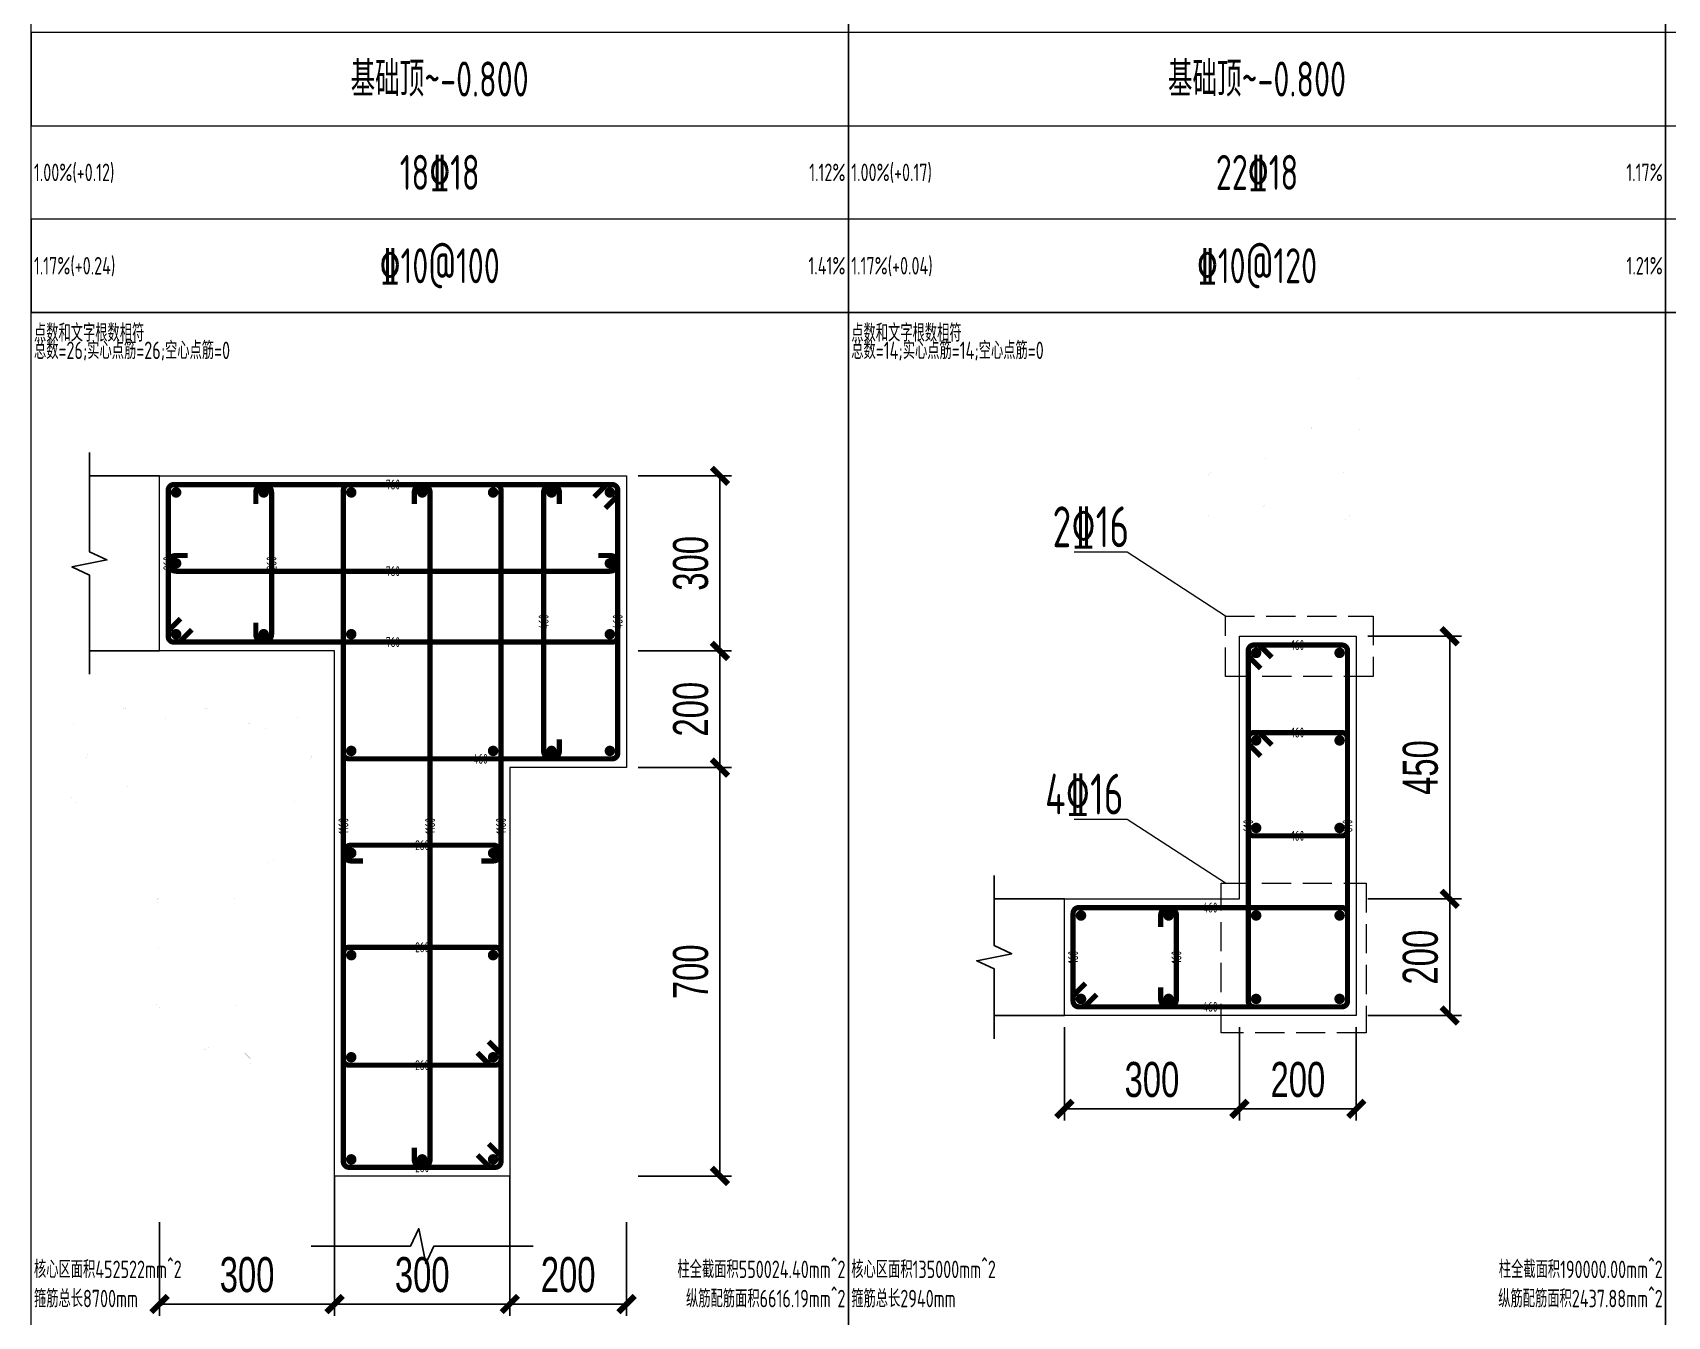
# Model space of a CAD drawing. Extents: x 5874492 to 7194610, y -939842 to -279257.
# Drawn here: x 6421375 to 6435375, y -471079 to -460080 of the extents above; entities that cross this region are included whole.
import ezdxf
from ezdxf.enums import TextEntityAlignment as Align

# ---------------------------------------------------------------- set-up
doc = ezdxf.new("R2010")
doc.units = 0
doc.header["$LTSCALE"] = 1000
doc.linetypes.add('DASH', pattern=[0.35, 0.25, -0.1])
for name, color, linetype, lineweight in [('S-墙柱-编号', 4, 'Continuous', 20), ('S-大样-REIN', 1, 'Continuous', 20), ('S-大样-实线', 2, 'Continuous', 20), ('S-板-楼板负筋', 1, 'Continuous', 20), ('S-通用-TAB', 7, 'Continuous', 20)]:
    doc.layers.add(name, color=color, linetype=linetype, lineweight=lineweight)
for name, color, linetype in [('S-大样-实线-pdx', 7, 'Continuous'), ('z-计算配筋', 7, 'Continuous'), ('z-详图标注', 3, 'Continuous')]:
    doc.layers.add(name, color=color, linetype=linetype)
doc.layers.add('箍筋长度', color=3, linetype='Continuous', plot=False)
doc.layers.add('配箍校核', color=34, linetype='Continuous', plot=False)
doc.styles.add('BW_Dim', font='Bweng.shx', dxfattribs={"width": 0.7, "bigfont": 'hztxt.shx'})
doc.styles.add('BW_Rein', font='tssdeng.shx', dxfattribs={"width": 0.7, "bigfont": 'hztxt.shx'})
doc.styles.add('TSSD_Rein', font='tssdeng.shx', dxfattribs={"width": 0.7, "bigfont": 'hztxt.shx'})
doc.dimstyles.new('Cyz_20_100', dxfattribs={"dimtxt": 300, "dimasz": 100, "dimexe": 100, "dimexo": 100, "dimgap": 100, "dimtad": 1, "dimdec": 0, "dimlfac": 0.2, "dimzin": 0, "dimdsep": 46, "dimtxsty": 'BW_Dim', "dimblk": '_bwk', "dimcen": 0, "dimclrt": 7, "dimadec": 0, "dimazin": 0, "dimtfac": 1, "dimtdec": 0, "dimtix": 1, "dimtmove": 2, "dimatfit": 0, "dimfxl": 0, "dimtolj": 1, "dimtzin": 0, "dimarcsym": 0})

# ---------------------------------------------------------------- blocks, each defined once
blk = doc.blocks.new('_bwk')
blk.add_line((-1, 0), (0, 0))
at = {"const_width": 0.5}
blk.add_lwpolyline([(-0.7, -0.7), (0.7, 0.7)], dxfattribs=at)
blk = doc.blocks.new('*D2165')
at = {"layer": 'Defpoints', "color": 0, "transparency": 16777216}
for p in [(6426461, -466377), (6427261, -466377), (6426461, -469877)]:
    blk.add_point(p, dxfattribs=at)
at = {"layer": 'z-详图标注', "color": 0, "lineweight": -2, "transparency": 16777216}
for p, q in [((6426561, -466377), (6427361, -466377)), ((6427261, -469777), (6427261, -466477)), ((6426561, -469877), (6427361, -469877))]:
    blk.add_line(p, q, dxfattribs=at)
at = {"layer": 'z-详图标注', "color": 0, "lineweight": -2, "transparency": 16777216, "xscale": 100, "yscale": 100, "zscale": 100}
for p, rotation in [((6427261, -466377), 90), ((6427261, -469877), 270)]:
    blk.add_blockref('_bwk', p, dxfattribs=dict(at, rotation=rotation))
at = {"layer": 'z-详图标注', "color": 7, "transparency": 16777216, "insert": (6427011, -468127), "char_height": 300, "attachment_point": 5, "rotation": 90, "style": 'BW_Dim'}
blk.add_mtext('\\A1;700', dxfattribs=at)
blk = doc.blocks.new('*D2166')
at = {"layer": 'Defpoints', "color": 0, "transparency": 16777216}
for p in [(6426461, -465377), (6427261, -465377), (6426461, -466377)]:
    blk.add_point(p, dxfattribs=at)
at = {"layer": 'z-详图标注', "color": 0, "lineweight": -2, "transparency": 16777216}
for p, q in [((6426561, -465377), (6427361, -465377)), ((6427261, -466277), (6427261, -465477)), ((6426561, -466377), (6427361, -466377))]:
    blk.add_line(p, q, dxfattribs=at)
at = {"layer": 'z-详图标注', "color": 0, "lineweight": -2, "transparency": 16777216, "xscale": 100, "yscale": 100, "zscale": 100}
for p, rotation in [((6427261, -465377), 90), ((6427261, -466377), 270)]:
    blk.add_blockref('_bwk', p, dxfattribs=dict(at, rotation=rotation))
at = {"layer": 'z-详图标注', "color": 7, "transparency": 16777216, "insert": (6427011, -465877), "char_height": 300, "attachment_point": 5, "rotation": 90, "style": 'BW_Dim'}
blk.add_mtext('\\A1;200', dxfattribs=at)
blk = doc.blocks.new('*D2167')
at = {"layer": 'Defpoints', "color": 0, "transparency": 16777216}
for p in [(6426461, -463877), (6427261, -463877), (6426461, -465377)]:
    blk.add_point(p, dxfattribs=at)
at = {"layer": 'z-详图标注', "color": 0, "lineweight": -2, "transparency": 16777216}
for p, q in [((6426561, -463877), (6427361, -463877)), ((6427261, -465277), (6427261, -463977)), ((6426561, -465377), (6427361, -465377))]:
    blk.add_line(p, q, dxfattribs=at)
at = {"layer": 'z-详图标注', "color": 0, "lineweight": -2, "transparency": 16777216, "xscale": 100, "yscale": 100, "zscale": 100}
for p, rotation in [((6427261, -463877), 90), ((6427261, -465377), 270)]:
    blk.add_blockref('_bwk', p, dxfattribs=dict(at, rotation=rotation))
at = {"layer": 'z-详图标注', "color": 7, "transparency": 16777216, "insert": (6427011, -464627), "char_height": 300, "attachment_point": 5, "rotation": 90, "style": 'BW_Dim'}
blk.add_mtext('\\A1;300', dxfattribs=at)
blk = doc.blocks.new('*D2168')
at = {"layer": 'Defpoints', "color": 0, "transparency": 16777216}
for p in [(6422461, -470174), (6423961, -470174), (6423961, -470974)]:
    blk.add_point(p, dxfattribs=at)
at = {"layer": 'z-详图标注', "color": 0, "lineweight": -2, "transparency": 16777216}
for p, q in [((6422461, -470274), (6422461, -471074)), ((6423961, -470274), (6423961, -471074)), ((6422561, -470974), (6423861, -470974))]:
    blk.add_line(p, q, dxfattribs=at)
at = {"layer": 'z-详图标注', "color": 0, "lineweight": -2, "transparency": 16777216, "xscale": 100, "yscale": 100, "zscale": 100, "rotation": 180}
blk.add_blockref('_bwk', (6422461, -470974), dxfattribs=at)
at = {"layer": 'z-详图标注', "color": 0, "lineweight": -2, "transparency": 16777216, "xscale": 100, "yscale": 100, "zscale": 100}
blk.add_blockref('_bwk', (6423961, -470974), dxfattribs=at)
at = {"layer": 'z-详图标注', "color": 7, "transparency": 16777216, "insert": (6423211, -470724), "char_height": 300, "attachment_point": 5, "style": 'BW_Dim'}
blk.add_mtext('\\A1;300', dxfattribs=at)
blk = doc.blocks.new('*D2169')
at = {"layer": 'Defpoints', "color": 0, "transparency": 16777216}
for p in [(6423961, -470174), (6425461, -470174), (6425461, -470974)]:
    blk.add_point(p, dxfattribs=at)
at = {"layer": 'z-详图标注', "color": 0, "lineweight": -2, "transparency": 16777216}
for p, q in [((6423961, -470274), (6423961, -471074)), ((6425461, -470274), (6425461, -471074)), ((6424061, -470974), (6425361, -470974))]:
    blk.add_line(p, q, dxfattribs=at)
at = {"layer": 'z-详图标注', "color": 0, "lineweight": -2, "transparency": 16777216, "xscale": 100, "yscale": 100, "zscale": 100, "rotation": 180}
blk.add_blockref('_bwk', (6423961, -470974), dxfattribs=at)
at = {"layer": 'z-详图标注', "color": 0, "lineweight": -2, "transparency": 16777216, "xscale": 100, "yscale": 100, "zscale": 100}
blk.add_blockref('_bwk', (6425461, -470974), dxfattribs=at)
at = {"layer": 'z-详图标注', "color": 7, "transparency": 16777216, "insert": (6424711, -470724), "char_height": 300, "attachment_point": 5, "style": 'BW_Dim'}
blk.add_mtext('\\A1;300', dxfattribs=at)
blk = doc.blocks.new('*D2170')
at = {"layer": 'Defpoints', "color": 0, "transparency": 16777216}
for p in [(6425461, -470174), (6426461, -470174), (6426461, -470974)]:
    blk.add_point(p, dxfattribs=at)
at = {"layer": 'z-详图标注', "color": 0, "lineweight": -2, "transparency": 16777216}
for p, q in [((6425461, -470274), (6425461, -471074)), ((6426461, -470274), (6426461, -471074)), ((6425561, -470974), (6426361, -470974))]:
    blk.add_line(p, q, dxfattribs=at)
at = {"layer": 'z-详图标注', "color": 0, "lineweight": -2, "transparency": 16777216, "xscale": 100, "yscale": 100, "zscale": 100, "rotation": 180}
blk.add_blockref('_bwk', (6425461, -470974), dxfattribs=at)
at = {"layer": 'z-详图标注', "color": 0, "lineweight": -2, "transparency": 16777216, "xscale": 100, "yscale": 100, "zscale": 100}
blk.add_blockref('_bwk', (6426461, -470974), dxfattribs=at)
at = {"layer": 'z-详图标注', "color": 7, "transparency": 16777216, "insert": (6425961, -470724), "char_height": 300, "attachment_point": 5, "style": 'BW_Dim'}
blk.add_mtext('\\A1;200', dxfattribs=at)
blk = doc.blocks.new('*D2171')
at = {"layer": 'Defpoints', "color": 0, "transparency": 16777216}
for p in [(6432711, -467502), (6433511, -467502), (6432711, -468502)]:
    blk.add_point(p, dxfattribs=at)
at = {"layer": 'z-详图标注', "color": 0, "lineweight": -2, "transparency": 16777216}
for p, q in [((6432811, -467502), (6433611, -467502)), ((6433511, -468402), (6433511, -467602)), ((6432811, -468502), (6433611, -468502))]:
    blk.add_line(p, q, dxfattribs=at)
at = {"layer": 'z-详图标注', "color": 0, "lineweight": -2, "transparency": 16777216, "xscale": 100, "yscale": 100, "zscale": 100}
for p, rotation in [((6433511, -467502), 90), ((6433511, -468502), 270)]:
    blk.add_blockref('_bwk', p, dxfattribs=dict(at, rotation=rotation))
at = {"layer": 'z-详图标注', "color": 7, "transparency": 16777216, "insert": (6433261, -468002), "char_height": 300, "attachment_point": 5, "rotation": 90, "style": 'BW_Dim'}
blk.add_mtext('\\A1;200', dxfattribs=at)
blk = doc.blocks.new('*D2172')
at = {"layer": 'Defpoints', "color": 0, "transparency": 16777216}
for p in [(6432711, -465252), (6433511, -465252), (6432711, -467502)]:
    blk.add_point(p, dxfattribs=at)
at = {"layer": 'z-详图标注', "color": 0, "lineweight": -2, "transparency": 16777216}
for p, q in [((6432811, -465252), (6433611, -465252)), ((6433511, -467402), (6433511, -465352)), ((6432811, -467502), (6433611, -467502))]:
    blk.add_line(p, q, dxfattribs=at)
at = {"layer": 'z-详图标注', "color": 0, "lineweight": -2, "transparency": 16777216, "xscale": 100, "yscale": 100, "zscale": 100}
for p, rotation in [((6433511, -465252), 90), ((6433511, -467502), 270)]:
    blk.add_blockref('_bwk', p, dxfattribs=dict(at, rotation=rotation))
at = {"layer": 'z-详图标注', "color": 7, "transparency": 16777216, "insert": (6433261, -466377), "char_height": 300, "attachment_point": 5, "rotation": 90, "style": 'BW_Dim'}
blk.add_mtext('\\A1;450', dxfattribs=at)
blk = doc.blocks.new('*D2173')
at = {"layer": 'Defpoints', "color": 0, "transparency": 16777216}
for p in [(6430211, -468502), (6431711, -468502), (6431711, -469302)]:
    blk.add_point(p, dxfattribs=at)
at = {"layer": 'z-详图标注', "color": 0, "lineweight": -2, "transparency": 16777216}
for p, q in [((6430211, -468602), (6430211, -469402)), ((6431711, -468602), (6431711, -469402)), ((6430311, -469302), (6431611, -469302))]:
    blk.add_line(p, q, dxfattribs=at)
at = {"layer": 'z-详图标注', "color": 0, "lineweight": -2, "transparency": 16777216, "xscale": 100, "yscale": 100, "zscale": 100, "rotation": 180}
blk.add_blockref('_bwk', (6430211, -469302), dxfattribs=at)
at = {"layer": 'z-详图标注', "color": 0, "lineweight": -2, "transparency": 16777216, "xscale": 100, "yscale": 100, "zscale": 100}
blk.add_blockref('_bwk', (6431711, -469302), dxfattribs=at)
at = {"layer": 'z-详图标注', "color": 7, "transparency": 16777216, "insert": (6430961, -469052), "char_height": 300, "attachment_point": 5, "style": 'BW_Dim'}
blk.add_mtext('\\A1;300', dxfattribs=at)
blk = doc.blocks.new('*D2174')
at = {"layer": 'Defpoints', "color": 0, "transparency": 16777216}
for p in [(6431711, -468502), (6432711, -468502), (6432711, -469302)]:
    blk.add_point(p, dxfattribs=at)
at = {"layer": 'z-详图标注', "color": 0, "lineweight": -2, "transparency": 16777216}
for p, q in [((6431711, -468602), (6431711, -469402)), ((6432711, -468602), (6432711, -469402)), ((6431811, -469302), (6432611, -469302))]:
    blk.add_line(p, q, dxfattribs=at)
at = {"layer": 'z-详图标注', "color": 0, "lineweight": -2, "transparency": 16777216, "xscale": 100, "yscale": 100, "zscale": 100, "rotation": 180}
blk.add_blockref('_bwk', (6431711, -469302), dxfattribs=at)
at = {"layer": 'z-详图标注', "color": 0, "lineweight": -2, "transparency": 16777216, "xscale": 100, "yscale": 100, "zscale": 100}
blk.add_blockref('_bwk', (6432711, -469302), dxfattribs=at)
at = {"layer": 'z-详图标注', "color": 7, "transparency": 16777216, "insert": (6432211, -469052), "char_height": 300, "attachment_point": 5, "style": 'BW_Dim'}
blk.add_mtext('\\A1;200', dxfattribs=at)

msp = doc.modelspace()

# ---------------------------------------------------------------- linework, layer by layer
at = {"layer": 'S-墙柱-编号'}
for points in [[(6431590.4, -465078.9), (6430748.4, -464531.4), (6430294.9, -464531.4)], [(6431590.4, -467368.9), (6430748.4, -466821.4), (6430294.9, -466821.4)]]:
    msp.add_lwpolyline(points, dxfattribs=at)
at = {"layer": 'S-墙柱-编号', "linetype": 'DASH'}
for points in [[(6431590.4, -465078.9), (6432855.4, -465078.9), (6432855.4, -465596.9), (6431590.4, -465596.9)], [(6431552.9, -467368.9), (6432795.4, -467368.9), (6432795.4, -468651.4), (6431552.9, -468651.4)]]:
    msp.add_lwpolyline(points, close=True, dxfattribs=at)
at = {"layer": 'S-大样-REIN', "const_width": 45}
for points in [[(6422580.6, -464019.6, 1), (6422625.6, -464019.6, 1)], [(6423330.6, -464019.6, 1), (6423375.6, -464019.6, 1)], [(6424080.6, -464019.6, 1), (6424125.6, -464019.6, 1)], [(6424688.1, -464019.6, 1), (6424733.1, -464019.6, 1)], [(6425295.6, -464019.6, 1), (6425340.6, -464019.6, 1)], [(6425795.7, -464019.6, 1), (6425840.7, -464019.6, 1)], [(6426295.8, -464019.6, 1), (6426340.8, -464019.6, 1)], [(6422580.6, -464627.1, 1), (6422625.6, -464627.1, 1)], [(6426295.8, -464627.1, 1), (6426340.8, -464627.1, 1)], [(6422580.6, -465234.6, 1), (6422625.6, -465234.6, 1)], [(6423330.6, -465234.6, 1), (6423375.6, -465234.6, 1)], [(6424080.6, -465234.6, 1), (6424125.6, -465234.6, 1)], [(6426295.8, -465234.6, 1), (6426340.8, -465234.6, 1)], [(6431830.7, -465394.6, 1), (6431875.7, -465394.6, 1)], [(6432545.7, -465394.6, 1), (6432590.7, -465394.6, 1)], [(6424080.6, -466234.6, 1), (6424125.6, -466234.6, 1)], [(6425295.6, -466234.6, 1), (6425340.6, -466234.6, 1)], [(6425795.7, -466234.6, 1), (6425840.7, -466234.6, 1)], [(6426295.8, -466234.6, 1), (6426340.8, -466234.6, 1)], [(6431830.7, -466144.6, 1), (6431875.7, -466144.6, 1)], [(6432545.7, -466144.6, 1), (6432590.7, -466144.6, 1)], [(6431830.7, -466894.6, 1), (6431875.7, -466894.6, 1)], [(6432545.7, -466894.6, 1), (6432590.7, -466894.6, 1)], [(6424080.6, -467109.6, 1), (6424125.6, -467109.6, 1)], [(6425295.6, -467109.6, 1), (6425340.6, -467109.6, 1)], [(6430330.7, -467644.6, 1), (6430375.7, -467644.6, 1)], [(6431080.7, -467644.6, 1), (6431125.7, -467644.6, 1)], [(6431830.7, -467644.6, 1), (6431875.7, -467644.6, 1)], [(6432545.7, -467644.6, 1), (6432590.7, -467644.6, 1)], [(6424080.6, -467984.6, 1), (6424125.6, -467984.6, 1)], [(6425295.6, -467984.6, 1), (6425340.6, -467984.6, 1)], [(6430330.7, -468359.6, 1), (6430375.7, -468359.6, 1)], [(6431080.7, -468359.6, 1), (6431125.7, -468359.6, 1)], [(6431830.7, -468359.6, 1), (6431875.7, -468359.6, 1)], [(6432545.7, -468359.6, 1), (6432590.7, -468359.6, 1)], [(6424080.6, -468859.6, 1), (6424125.6, -468859.6, 1)], [(6425295.6, -468859.6, 1), (6425340.6, -468859.6, 1)], [(6424080.6, -469734.6, 1), (6424125.6, -469734.6, 1)], [(6424688.1, -469734.6, 1), (6424733.1, -469734.6, 1)], [(6425295.6, -469734.6, 1), (6425340.6, -469734.6, 1)]]:
    msp.add_lwpolyline(points, format="xyb", close=True, dxfattribs=at)
at = {"layer": 'S-大样-实线'}
for points in [[(6425460.6, -469877.1), (6423960.6, -469877.1), (6423960.6, -465377.1), (6422460.6, -465377.1), (6422460.6, -463877.1), (6426460.8, -463877.1), (6426460.8, -466377.1), (6425460.6, -466377.1)], [(6431710.7, -465252.1), (6432710.7, -465252.1), (6432710.7, -468502.1), (6430210.7, -468502.1), (6430210.7, -467502.1), (6431710.7, -467502.1)]]:
    msp.add_lwpolyline(points, close=True, dxfattribs=at)
at = {"layer": 'S-大样-实线-pdx'}
for points in [[(6421860.6, -465577.1), (6421860.6, -464727.1), (6421710.6, -464657.1), (6422010.6, -464597.1), (6421860.6, -464527.1), (6421860.6, -463677.1)], [(6422460.6, -463877.1), (6421860.6, -463877.1)], [(6422460.6, -465377.1), (6421860.6, -465377.1)], [(6429610.7, -468702.1), (6429610.7, -468102.1), (6429460.7, -468032.1), (6429760.7, -467972.1), (6429610.7, -467902.1), (6429610.7, -467302.1)], [(6430210.7, -467502.1), (6429610.7, -467502.1)], [(6430210.7, -468502.1), (6429610.7, -468502.1)], [(6423960.6, -469877.1), (6423960.6, -470477.1)], [(6425460.6, -469877.1), (6425460.6, -470477.1)], [(6423760.6, -470477.1), (6424610.6, -470477.1), (6424680.6, -470327.1), (6424740.6, -470627.1), (6424810.6, -470477.1), (6425660.6, -470477.1)]]:
    msp.add_lwpolyline(points, dxfattribs=at)
at = {"layer": 'S-板-楼板负筋'}
for points, const_width in [([(6432348.9, -462717.6), (6432303, -462671.6, 0.1989124), (6432286, -462664.6), (6432272.2, -462664.6, 0.4142136), (6432248.2, -462688.6), (6432248.2, -464190.6, 0.4142136), (6432272.2, -464214.6), (6432649.2, -464214.6, 0.4142136), (6432673.2, -464190.6), (6432673.2, -462688.6, 0.4142136), (6432649.2, -462664.6), (6432272.2, -462664.6, 0.4142136), (6432248.2, -462688.6), (6432248.2, -462702.4, 0.1989124), (6432255.2, -462719.4), (6432301.2, -462765.3)], 0.1), ([(6432376.2, -463140.3), (6432330.2, -463094.4, -0.1989124), (6432323.2, -463077.4), (6432323.2, -463063.6, -0.4142136), (6432347.2, -463039.6), (6432724.2, -463039.6, -0.4142136), (6432748.2, -463063.6), (6432748.2, -463458.1, -0.4142136), (6432724.2, -463482.1), (6432347.2, -463482.1, -0.4142136), (6432323.2, -463458.1), (6432323.2, -463063.6, -0.4142136), (6432347.2, -463039.6), (6432361, -463039.6, -0.1989124), (6432378, -463046.6), (6432423.9, -463092.6)], 0.1), ([(6431873.2, -463798.3), (6431873.2, -463748.3, -1), (6431940.7, -463748.3), (6431940.7, -464105.8, -1), (6431873.2, -464105.8), (6431873.2, -464055.8)], 0.1), ([(6422641.6, -465100.7), (6422549.6, -465192.6, 0.1989124), (6422535.6, -465226.5), (6422535.6, -465254.1, 0.4142136), (6422583.6, -465302.1), (6426337.8, -465302.1, 0.4142136), (6426385.8, -465254.1), (6426385.8, -464000.1, 0.4142136), (6426337.8, -463952.1), (6422583.6, -463952.1, 0.4142136), (6422535.6, -464000.1), (6422535.6, -465254.1, 0.4142136), (6422583.6, -465302.1), (6422611.2, -465302.1, 0.1989124), (6422645.1, -465288), (6422737, -465196.1)], 45), ([(6423285.6, -464119.6), (6423285.6, -464019.6, -1), (6423420.6, -464019.6), (6423420.6, -465234.6, -1), (6423285.6, -465234.6), (6423285.6, -465134.6)], 45), ([(6426279.8, -464153.5), (6426371.8, -464061.6, 0.1989124), (6426385.8, -464027.7), (6426385.8, -464000.1, 0.4142136), (6426337.8, -463952.1), (6424083.6, -463952.1, 0.4142136), (6424035.6, -464000.1), (6424035.6, -466254.1, 0.4142136), (6424083.6, -466302.1), (6426337.8, -466302.1, 0.4142136), (6426385.8, -466254.1), (6426385.8, -464000.1, 0.4142136), (6426337.8, -463952.1), (6426310.2, -463952.1, 0.1989124), (6426276.3, -463966.2), (6426184.4, -464058.1)], 45), ([(6425184.1, -469696.1), (6425276.1, -469788, 0.1989124), (6425310, -469802.1), (6425337.6, -469802.1, 0.4142136), (6425385.6, -469754.1), (6425385.6, -464000.1, 0.4142136), (6425337.6, -463952.1), (6424083.6, -463952.1, 0.4142136), (6424035.6, -464000.1), (6424035.6, -469754.1, 0.4142136), (6424083.6, -469802.1), (6425337.6, -469802.1, 0.4142136), (6425385.6, -469754.1), (6425385.6, -469726.5, 0.1989124), (6425371.5, -469692.6), (6425279.6, -469600.7)], 45), ([(6424643.1, -464119.6), (6424643.1, -464019.6, -1), (6424778.1, -464019.6), (6424778.1, -469734.6, -1), (6424643.1, -469734.6), (6424643.1, -469634.6)], 45), ([(6425885.7, -466134.6), (6425885.7, -466234.6, -1), (6425750.7, -466234.6), (6425750.7, -464019.6, -1), (6425885.7, -464019.6), (6425885.7, -464119.6)], 45), ([(6431494.9, -464170.1), (6431449, -464216.1, 0.1989124), (6431442, -464233.1), (6431442, -464246.8, 0.4142136), (6431466, -464270.8), (6432593, -464270.8, 0.4142136), (6432617, -464246.8), (6432617, -463869.8, 0.4142136), (6432593, -463845.8), (6431466, -463845.8, 0.4142136), (6431442, -463869.8), (6431442, -464246.8, 0.4142136), (6431466, -464270.8), (6431479.7, -464270.8, 0.1989124), (6431496.7, -464263.8), (6431542.7, -464217.9)], 0.1), ([(6426218.3, -464559.6), (6426318.3, -464559.6, -1), (6426318.3, -464694.6), (6422603.1, -464694.6, -1), (6422603.1, -464559.6), (6422703.1, -464559.6)], 45), ([(6431987.1, -465433.1), (6431895.2, -465341.2, 0.1989124), (6431861.3, -465327.1), (6431833.7, -465327.1, 0.4142136), (6431785.7, -465375.1), (6431785.7, -468379.1, 0.4142136), (6431833.7, -468427.1), (6432587.7, -468427.1, 0.4142136), (6432635.7, -468379.1), (6432635.7, -465375.1, 0.4142136), (6432587.7, -465327.1), (6431833.7, -465327.1, 0.4142136), (6431785.7, -465375.1), (6431785.7, -465402.7, 0.1989124), (6431799.8, -465436.6), (6431891.7, -465528.5)], 45), ([(6422137.7, -465951.8), (6422137.7, -465901.8, -1), (6422205.2, -465901.8), (6422205.2, -466509.3, -1), (6422137.7, -466509.3), (6422137.7, -466459.3)], 0.1), ([(6422816.4, -465951.8), (6422816.4, -465901.8, -1), (6422883.9, -465901.8), (6422883.9, -468759.3, -1), (6422816.4, -468759.3), (6422816.4, -468709.3)], 0.1), ([(6421759.4, -466573.6), (6421713.4, -466619.6, 0.1989124), (6421706.4, -466636.5), (6421706.4, -466650.3, 0.4142136), (6421730.4, -466674.3), (6423607.5, -466674.3, 0.4142136), (6423631.5, -466650.3), (6423631.5, -466023.3, 0.4142136), (6423607.5, -465999.3), (6421730.4, -465999.3, 0.4142136), (6421706.4, -466023.3), (6421706.4, -466650.3, 0.4142136), (6421730.4, -466674.3), (6421744.2, -466674.3, 0.1989124), (6421761.2, -466667.3), (6421807.1, -466621.3)], 0.1), ([(6423634.8, -466043.8), (6423680.7, -465997.8, 0.1989124), (6423687.8, -465980.9), (6423687.8, -465967.1, 0.4142136), (6423663.8, -465943.1), (6422536.7, -465943.1, 0.4142136), (6422512.7, -465967.1), (6422512.7, -467094.1, 0.4142136), (6422536.7, -467118.1), (6423663.8, -467118.1, 0.4142136), (6423687.8, -467094.1), (6423687.8, -465967.1, 0.4142136), (6423663.8, -465943.1), (6423650, -465943.1, 0.1989124), (6423633, -465950.1), (6423587.1, -465996.1)], 0.1), ([(6423143.2, -468871.3), (6423189.1, -468917.3, 0.1989124), (6423206.1, -468924.3), (6423219.9, -468924.3, 0.4142136), (6423243.9, -468900.3), (6423243.9, -466023.3, 0.4142136), (6423219.9, -465999.3), (6422592.9, -465999.3, 0.4142136), (6422568.9, -466023.3), (6422568.9, -468900.3, 0.4142136), (6422592.9, -468924.3), (6423219.9, -468924.3, 0.4142136), (6423243.9, -468900.3), (6423243.9, -468886.5, 0.1989124), (6423236.9, -468869.6), (6423190.9, -468823.6)], 0.1), ([(6423437.7, -467109.3), (6423437.7, -467159.3, -1), (6423370.2, -467159.3), (6423370.2, -466051.8, -1), (6423437.7, -466051.8), (6423437.7, -466101.8)], 0.1), ([(6431891.7, -466278.5), (6431799.8, -466186.6, -0.1989124), (6431785.7, -466152.7), (6431785.7, -466125.1, -0.4142136), (6431833.7, -466077.1), (6432587.7, -466077.1, -0.4142136), (6432635.7, -466125.1), (6432635.7, -466914.1, -0.4142136), (6432587.7, -466962.1), (6431833.7, -466962.1, -0.4142136), (6431785.7, -466914.1), (6431785.7, -466125.1, -0.4142136), (6431833.7, -466077.1), (6431861.3, -466077.1, -0.1989124), (6431895.2, -466091.2), (6431987.1, -466183.1)], 45), ([(6423679, -466246.8), (6423729, -466246.8, -1), (6423729, -466314.3), (6421871.4, -466314.3, -1), (6421871.4, -466246.8), (6421921.4, -466246.8)], 0.1), ([(6424203.1, -467177.1), (6424103.1, -467177.1, -1), (6424103.1, -467042.1), (6425318.1, -467042.1, -1), (6425318.1, -467177.1), (6425218.1, -467177.1)], 45), ([(6422521.4, -467555.6), (6422471.4, -467555.6, -1), (6422471.4, -467488.1), (6423078.9, -467488.1, -1), (6423078.9, -467555.6), (6423028.9, -467555.6)], 0.1), ([(6430391.7, -468225.7), (6430299.8, -468317.6, 0.1989124), (6430285.7, -468351.5), (6430285.7, -468379.1, 0.4142136), (6430333.7, -468427.1), (6432587.7, -468427.1, 0.4142136), (6432635.7, -468379.1), (6432635.7, -467625.1, 0.4142136), (6432587.7, -467577.1), (6430333.7, -467577.1, 0.4142136), (6430285.7, -467625.1), (6430285.7, -468379.1, 0.4142136), (6430333.7, -468427.1), (6430361.3, -468427.1, 0.1989124), (6430395.2, -468413), (6430487.1, -468321.1)], 45), ([(6431035.7, -467744.6), (6431035.7, -467644.6, -1), (6431170.7, -467644.6), (6431170.7, -468359.6, -1), (6431035.7, -468359.6), (6431035.7, -468259.6)], 45), ([(6423059.7, -468329.9), (6423105.6, -468375.8, -0.1989124), (6423112.7, -468392.8), (6423112.7, -468406.6, -0.4142136), (6423088.7, -468430.6), (6422461.7, -468430.6, -0.4142136), (6422437.7, -468406.6), (6422437.7, -467949.6, -0.4142136), (6422461.7, -467925.6), (6423088.7, -467925.6, -0.4142136), (6423112.7, -467949.6), (6423112.7, -468406.6, -0.4142136), (6423088.7, -468430.6), (6423074.9, -468430.6, -0.1989124), (6423057.9, -468423.5), (6423011.9, -468377.6)], 0.1), ([(6425279.6, -468725.7), (6425371.5, -468817.6, -0.1989124), (6425385.6, -468851.5), (6425385.6, -468879.1, -0.4142136), (6425337.6, -468927.1), (6424083.6, -468927.1, -0.4142136), (6424035.6, -468879.1), (6424035.6, -467965.1, -0.4142136), (6424083.6, -467917.1), (6425337.6, -467917.1, -0.4142136), (6425385.6, -467965.1), (6425385.6, -468879.1, -0.4142136), (6425337.6, -468927.1), (6425310, -468927.1, -0.1989124), (6425276.1, -468913), (6425184.1, -468821.1)], 45)]:
    msp.add_lwpolyline(points, format="xyb", dxfattribs=dict(at, const_width=const_width))
at = {"layer": 'S-通用-TAB'}
for points in [[(6421360.7, -462477.1), (6421360.7, -450477.1), (6428360.7, -450477.1), (6428360.7, -462477.1), (6421360.7, -462477.1), (6421360.7, -459277.1), (6428360.7, -459277.1), (6428360.7, -460077.1), (6421360.7, -460077.1), (6421360.7, -460877.1), (6428360.7, -460877.1), (6428360.7, -461677.1), (6421360.7, -461677.1), (6421360.7, -462477.1)], [(6428360.7, -462477.1), (6428360.7, -450477.1), (6435360.7, -450477.1), (6435360.7, -462477.1), (6428360.7, -462477.1), (6428360.7, -459277.1), (6435360.7, -459277.1), (6435360.7, -460077.1), (6428360.7, -460077.1), (6428360.7, -460877.1), (6435360.7, -460877.1), (6435360.7, -461677.1), (6428360.7, -461677.1), (6428360.7, -462477.1)], [(6421360.7, -474477.1), (6421360.7, -462477.1), (6428360.7, -462477.1), (6428360.7, -474477.1), (6421360.7, -474477.1), (6421360.7, -471277.1), (6428360.7, -471277.1), (6428360.7, -472077.1), (6421360.7, -472077.1), (6421360.7, -472877.1), (6428360.7, -472877.1), (6428360.7, -473677.1), (6421360.7, -473677.1), (6421360.7, -474477.1)], [(6428360.7, -474477.1), (6428360.7, -462477.1), (6435360.7, -462477.1), (6435360.7, -474477.1), (6428360.7, -474477.1), (6428360.7, -471277.1), (6435360.7, -471277.1), (6435360.7, -472077.1), (6428360.7, -472077.1), (6428360.7, -472877.1), (6435360.7, -472877.1), (6435360.7, -473677.1), (6428360.7, -473677.1), (6428360.7, -474477.1)], [(6435360.7, -474477.1), (6435360.7, -462477.1), (6442360.7, -462477.1), (6442360.7, -474477.1), (6435360.7, -474477.1), (6435360.7, -471277.1), (6442360.7, -471277.1), (6442360.7, -472077.1), (6435360.7, -472077.1), (6435360.7, -472877.1), (6442360.7, -472877.1), (6442360.7, -473677.1), (6435360.7, -473677.1), (6435360.7, -474477.1)]]:
    msp.add_lwpolyline(points, dxfattribs=at)
msp.add_lwpolyline([(6435360.7, -450477.1), (6446510.7, -450477.1), (6446510.7, -462477.1), (6435360.7, -462477.1), (6435360.7, -459277.1), (6446510.7, -459277.1), (6446510.7, -460077.1), (6435360.7, -460077.1), (6435360.7, -460877.1), (6446510.7, -460877.1), (6446510.7, -461677.1), (6435360.7, -461677.1)], close=True, dxfattribs=at)

# ---------------------------------------------------------------- texts
at = {"layer": 'S-墙柱-编号', "style": 'TSSD_Rein', "width": 0.7}
for s, p in [('2\x8416', (6430437.4, -464313.8)), ('4\x8416', (6430381.4, -466603.8))]:
    msp.add_text(s, height=350, dxfattribs=at).set_placement(p, align=Align.MIDDLE_CENTER)
at = {"layer": 'z-计算配筋', "style": 'BW_Rein', "width": 0.7}
for s, p in [('基础顶~-0.800', (6424860.7, -460477.1)), ('基础顶~-0.800', (6431860.7, -460477.1)), ('18\x8418', (6424860.7, -461277.1)), ('22\x8418', (6431860.7, -461277.1)), ('\x8410@100', (6424860.7, -462077.1)), ('\x8410@120', (6431860.7, -462077.1))]:
    msp.add_text(s, height=300, dxfattribs=at).set_placement(p, align=Align.MIDDLE_CENTER)
at = {"layer": '箍筋长度', "style": 'BW_Rein', "width": 0.7}
for s, p in [('760', (6424460.7, -463952.1)), ('760', (6424460.7, -464694.6)), ('760', (6424460.7, -465302.1)), ('160', (6432210.7, -465327.1)), ('160', (6432210.7, -466077.1)), ('460', (6425210.7, -466302.1)), ('260', (6424710.6, -467042.1)), ('160', (6432210.7, -466962.1)), ('460', (6431460.7, -467577.1)), ('260', (6424710.6, -467917.1)), ('460', (6431460.7, -468427.1)), ('260', (6424710.6, -468927.1)), ('260', (6424710.6, -469802.1))]:
    msp.add_text(s, height=85, dxfattribs=at).set_placement(p, align=Align.MIDDLE_CENTER)
for s, p in [('260', (6422535.6, -464627.1)), ('260', (6423420.6, -464627.1)), ('460', (6425750.7, -465127.1)), ('460', (6426385.8, -465127.1)), ('1160', (6424035.6, -466877.1)), ('1160', (6424778.1, -466877.1)), ('1160', (6425385.6, -466877.1)), ('610', (6431785.7, -466877.1)), ('610', (6432635.7, -466877.1)), ('160', (6430285.7, -468002.1)), ('160', (6431170.7, -468002.1))]:
    msp.add_text(s, height=85, rotation=90, dxfattribs=at).set_placement(p, align=Align.MIDDLE_CENTER)
at = {"layer": '配箍校核', "style": 'BW_Rein', "width": 0.7}
for s, p in [('1.00%(+0.12)', (6421385.7, -461277.1)), ('1.00%(+0.17)', (6428385.7, -461277.1)), ('1.17%(+0.24)', (6421385.7, -462077.1)), ('1.17%(+0.04)', (6428385.7, -462077.1))]:
    msp.add_text(s, height=150, dxfattribs=at).set_placement(p, align=Align.MIDDLE_LEFT)
for s, p in [('1.12%', (6428335.7, -461277.1)), ('1.17%', (6435335.7, -461277.1)), ('1.41%', (6428335.7, -462077.1)), ('1.21%', (6435335.7, -462077.1))]:
    msp.add_text(s, height=150, dxfattribs=at).set_placement(p, align=Align.MIDDLE_RIGHT)
for s, p in [('点数和文字根数相符', (6421385.7, -462727.1)), ('点数和文字根数相符', (6428385.7, -462727.1)), ('总数=26;实心点筋=26;空心点筋=0', (6421385.7, -462877.1)), ('总数=14;实心点筋=14;空心点筋=0', (6428385.7, -462877.1)), ('核心区面积452522mm^ 2', (6421385.7, -470752.1)), ('核心区面积135000mm^ 2', (6428385.7, -470752.1)), ('箍筋总长8700mm', (6421385.7, -471002.1)), ('箍筋总长2940mm', (6428385.7, -471002.1))]:
    msp.add_text(s, height=150, dxfattribs=at).set_placement(p)
for s, p in [('柱全截面积550024.40mm^ 2', (6428335.7, -470752.1)), ('柱全截面积190000.00mm^ 2', (6435335.7, -470752.1)), ('纵筋配筋面积6616.19mm^ 2', (6428335.7, -471002.1)), ('纵筋配筋面积2437.88mm^ 2', (6435335.7, -471002.1))]:
    msp.add_text(s, height=150, dxfattribs=at).set_placement(p, align=Align.RIGHT)

# ---------------------------------------------------------------- dimensions: what is measured, and where the dimension line sits
at = {"layer": 'z-详图标注'}
for base, p1, p2, picture, middle in [((6427260.8, -463877.1), (6426460.8, -465377.1), (6426460.8, -463877.1), '*D2167', (6427010.8, -464627.1)), ((6433510.7, -465252.1), (6432710.7, -467502.1), (6432710.7, -465252.1), '*D2172', (6433260.7, -466377.1)), ((6427260.8, -465377.1), (6426460.8, -466377.1), (6426460.8, -465377.1), '*D2166', (6427010.8, -465877.1)), ((6427260.8, -466377.1), (6426460.8, -469877.1), (6426460.8, -466377.1), '*D2165', (6427010.8, -468127.1)), ((6433510.7, -467502.1), (6432710.7, -468502.1), (6432710.7, -467502.1), '*D2171', (6433260.7, -468002.1))]:
    dim = msp.add_linear_dim(base=base, p1=p1, p2=p2, angle=90, dimstyle='Cyz_20_100', dxfattribs=at)
    dim.commit()
    dim.dimension.update_dxf_attribs({"geometry": picture, "text_midpoint": middle})
for base, p1, p2, picture, middle in [((6431710.7, -469302.1), (6430210.7, -468502.1), (6431710.7, -468502.1), '*D2173', (6430960.7, -469052.1)), ((6432710.7, -469302.1), (6431710.7, -468502.1), (6432710.7, -468502.1), '*D2174', (6432210.7, -469052.1)), ((6423960.6, -470973.6), (6422460.6, -470173.6), (6423960.6, -470173.6), '*D2168', (6423210.6, -470723.6)), ((6425460.6, -470973.6), (6423960.6, -470173.6), (6425460.6, -470173.6), '*D2169', (6424710.6, -470723.6)), ((6426460.8, -470973.6), (6425460.6, -470173.6), (6426460.8, -470173.6), '*D2170', (6425960.7, -470723.6))]:
    dim = msp.add_linear_dim(base=base, p1=p1, p2=p2, dimstyle='Cyz_20_100', dxfattribs=at)
    dim.commit()
    dim.dimension.update_dxf_attribs({"geometry": picture, "text_midpoint": middle})

doc.saveas('drawing.dxf')
